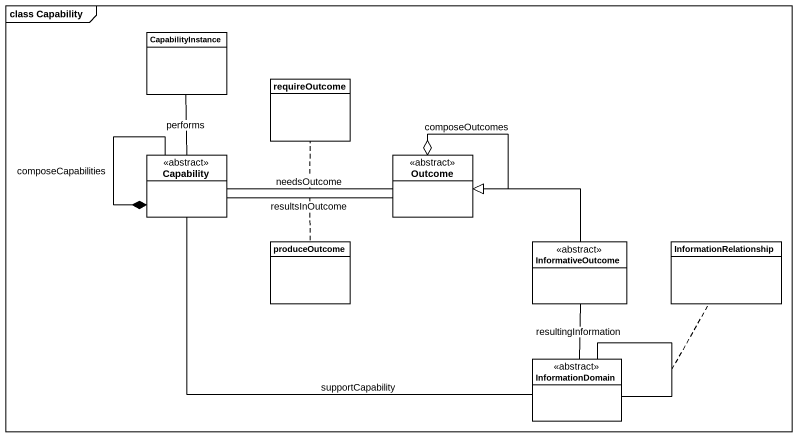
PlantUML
@startuml
mainframe class Capability
hide circle
hide empty members
class CapabilityInstance
class requireOutcome
class Capability <<abstract>>
class Outcome <<abstract>>
class produceOutcome
class InformativeOutcome <<abstract>>
class InformationRelationship
class InformationDomain <<abstract>>
CapabilityInstance -- Capability : performs
Capability --* Capability : composeCapabilities
Capability -right- Outcome : resultsInOutcome
(Capability, Outcome) .. produceOutcome
Capability -right- Outcome : needsOutcome
(Capability, Outcome) .. requireOutcome
Outcome --o Outcome : composeOutcomes
InformativeOutcome -left-|> Outcome
InformativeOutcome -- InformationDomain : resultingInformation
InformationDomain -left- Capability : supportCapability
InformationDomain -- InformationDomain
(InformationDomain, InformationDomain) .. InformationRelationship
@enduml
